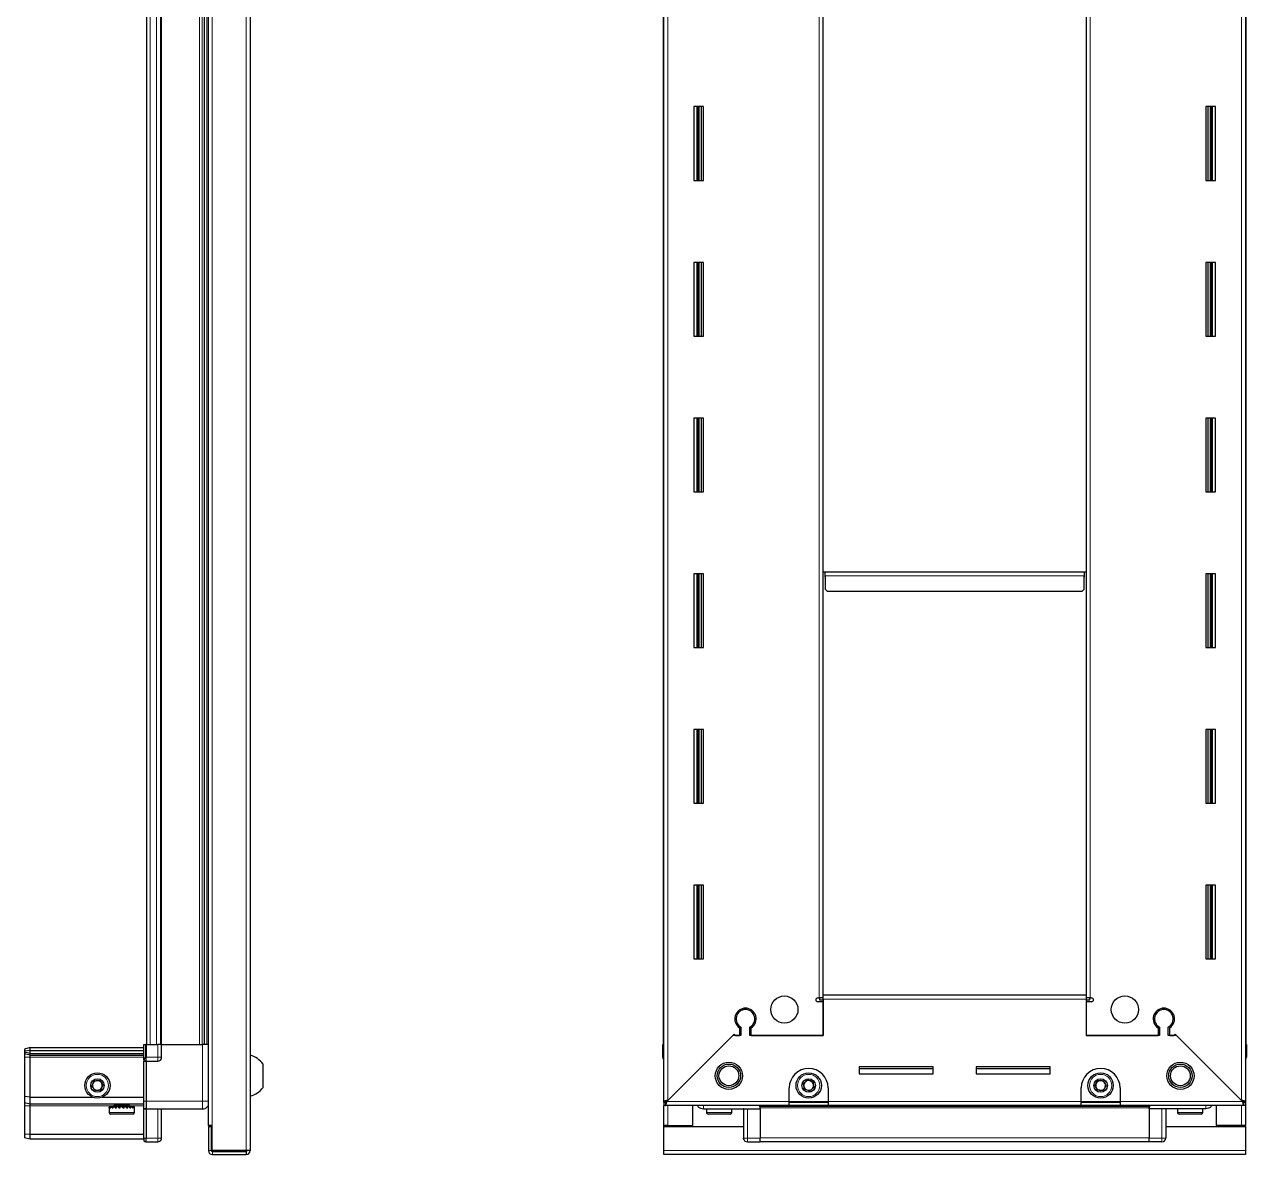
# Model space of a CAD drawing. Header units: millimetres. Extents: x 1770 to 5037, y -1520 to 2054.
# Drawn here: x 4333 to 4961, y 683 to 1264 of the extents above; entities that cross this region are included whole.
import ezdxf

# ---------------------------------------------------------------- set-up
doc = ezdxf.new("R2010")
doc.units = ezdxf.units.MM

msp = doc.modelspace()

# ---------------------------------------------------------------- linework, layer by layer
at = {"color": 8, "linetype": 'Continuous', "lineweight": 18}
for p, q in [((4447.17, 1879.99), (4447.17, 685.19)), ((4429.77, 1867.09), (4429.77, 698.09)), ((4663.85, 1854.24), (4663.85, 710.94)), ((4958.65, 710.94), (4958.65, 1854.24)), ((4397.92, 1825.59), (4397.92, 739.59)), ((4401.12, 1825.59), (4401.12, 739.59)), ((4403.77, 1825.59), (4403.77, 739.59)), ((4423.17, 739.59), (4423.17, 1825.59)), ((4424.59, 1825.59), (4424.59, 739.59)), ((4427.03, 739.59), (4427.03, 1825.59)), ((4741.65, 763.59), (4741.65, 1801.59)), ((4880.85, 1801.59), (4880.85, 763.59)), ((4678.75, 1221.59), (4678.75, 1183.59)), ((4679.98, 1221.59), (4679.98, 1183.59)), ((4942.51, 1183.59), (4942.51, 1221.59)), ((4943.75, 1183.59), (4943.75, 1221.59)), ((4678.75, 1141.59), (4678.75, 1103.59)), ((4679.98, 1141.59), (4679.98, 1103.59)), ((4942.51, 1103.59), (4942.51, 1141.59)), ((4943.75, 1103.59), (4943.75, 1141.59)), ((4678.75, 1061.59), (4678.75, 1023.59)), ((4679.98, 1061.59), (4679.98, 1023.59)), ((4942.51, 1023.59), (4942.51, 1061.59)), ((4943.75, 1023.59), (4943.75, 1061.59)), ((4678.75, 981.59), (4678.75, 943.59)), ((4679.98, 981.59), (4679.98, 943.59)), ((4744.75, 980.49), (4877.75, 980.49)), ((4942.51, 943.59), (4942.51, 981.59)), ((4943.75, 943.59), (4943.75, 981.59)), ((4678.75, 901.59), (4678.75, 863.59)), ((4679.98, 901.59), (4679.98, 863.59)), ((4942.51, 863.59), (4942.51, 901.59)), ((4943.75, 863.59), (4943.75, 901.59)), ((4678.75, 821.59), (4678.75, 783.59)), ((4679.98, 821.59), (4679.98, 783.59)), ((4942.51, 783.59), (4942.51, 821.59)), ((4943.75, 783.59), (4943.75, 821.59)), ((4878.75, 762.99), (4743.75, 762.99)), ((4395.77, 739.59), (4395.44, 739.59)), ((4401.77, 739.59), (4401.77, 733.09)), ((4424.77, 739.59), (4424.77, 710.59)), ((4336.27, 733.09), (4333.27, 733.09)), ((4336.27, 733.09), (4394.57, 733.09)), ((4395.77, 730.89), (4394.57, 730.89)), ((4395.77, 733.09), (4395.44, 733.09)), ((4395.77, 733.09), (4401.77, 733.09)), ((4403.77, 733.09), (4401.77, 733.09)), ((4401.77, 733.09), (4401.77, 731.09)), ((4661.75, 733.09), (4661.25, 733.09)), ((4960.75, 733.09), (4961.25, 733.09)), ((4395.77, 710.59), (4394.57, 710.59)), ((4395.77, 710.59), (4424.77, 710.59)), ((4663.35, 710.44), (4726.25, 710.44)), ((4746.25, 710.44), (4726.25, 710.44)), ((4746.25, 710.44), (4876.25, 710.44)), ((4896.25, 710.44), (4876.25, 710.44)), ((4896.25, 710.44), (4959.15, 710.44)), ((4333.27, 708.09), (4336.27, 708.09)), ((4336.27, 708.09), (4379.27, 708.09)), ((4389.77, 704.69), (4376.77, 704.69)), ((4387.27, 708.09), (4394.57, 708.09)), ((4395.77, 706.39), (4394.57, 706.39)), ((4401.77, 706.59), (4401.77, 691.59)), ((4663.85, 698.09), (4663.85, 708.34)), ((4688.05, 704.69), (4683.75, 704.69)), ((4696.75, 704.69), (4688.05, 704.69)), ((4704.75, 691.59), (4704.75, 706.59)), ((4711.25, 708.33), (4911.25, 708.33)), ((4711.25, 707.09), (4911.25, 707.09)), ((4917.75, 691.59), (4917.75, 706.59)), ((4933.72, 704.69), (4925.75, 704.69)), ((4938.75, 704.69), (4933.72, 704.69)), ((4958.65, 708.34), (4958.65, 698.09)), ((4663.85, 697.59), (4663.85, 698.09)), ((4958.65, 698.09), (4958.65, 697.59)), ((4395.77, 691.59), (4394.57, 691.59)), ((4395.77, 691.59), (4401.77, 691.59)), ((4401.77, 691.59), (4403.77, 691.59)), ((4401.77, 691.59), (4401.77, 689.59)), ((4702.75, 691.59), (4704.75, 691.59)), ((4704.75, 689.59), (4704.75, 691.59)), ((4711.25, 691.59), (4704.75, 691.59)), ((4711.25, 691.74), (4911.25, 691.74)), ((4911.25, 691.59), (4917.75, 691.59)), ((4919.75, 691.59), (4917.75, 691.59)), ((4917.75, 689.59), (4917.75, 691.59)), ((4429.27, 685.19), (4427.77, 685.19)), ((4429.87, 684.59), (4429.87, 683.09)), ((4960.75, 685.19), (4661.75, 685.19))]:
    msp.add_line(p, q, dxfattribs=at)
at = {"color": 7, "linetype": 'Continuous', "lineweight": 25}
for p, q in [((4449.27, 1879.99), (4449.27, 685.19)), ((4427.67, 1867.09), (4427.67, 698.09)), ((4661.75, 710.34), (4661.75, 1854.84)), ((4960.75, 1854.84), (4960.75, 710.34)), ((4395.92, 1825.59), (4395.92, 739.59)), ((4403.12, 1825.59), (4403.12, 739.59)), ((4425.79, 739.59), (4425.79, 1825.59)), ((4425.83, 739.59), (4425.83, 1825.59)), ((4427.62, 1825.59), (4427.62, 739.59)), ((4661.4, 1825.59), (4661.4, 739.59)), ((4961.1, 739.59), (4961.1, 1825.59)), ((4743.75, 765.09), (4743.75, 1800.09)), ((4878.75, 1800.09), (4878.75, 765.09)), ((4682.25, 1221.59), (4677.25, 1221.59)), ((4677.25, 1221.59), (4677.25, 1183.59)), ((4679.4, 1183.59), (4679.4, 1221.59)), ((4681.19, 1183.59), (4681.19, 1221.59)), ((4681.22, 1183.59), (4681.22, 1221.59)), ((4682.25, 1183.59), (4682.25, 1221.59)), ((4940.25, 1221.59), (4940.25, 1183.59)), ((4945.25, 1221.59), (4940.25, 1221.59)), ((4941.27, 1221.59), (4941.27, 1183.59)), ((4941.3, 1221.59), (4941.3, 1183.59)), ((4943.1, 1221.59), (4943.1, 1183.59)), ((4945.25, 1183.59), (4945.25, 1221.59)), ((4677.25, 1183.59), (4682.25, 1183.59)), ((4940.25, 1183.59), (4945.25, 1183.59)), ((4682.25, 1141.59), (4677.25, 1141.59)), ((4677.25, 1141.59), (4677.25, 1103.59)), ((4679.4, 1103.59), (4679.4, 1141.59)), ((4681.19, 1103.59), (4681.19, 1141.59)), ((4681.22, 1103.59), (4681.22, 1141.59)), ((4682.25, 1103.59), (4682.25, 1141.59)), ((4940.25, 1141.59), (4940.25, 1103.59)), ((4945.25, 1141.59), (4940.25, 1141.59)), ((4941.27, 1141.59), (4941.27, 1103.59)), ((4941.3, 1141.59), (4941.3, 1103.59)), ((4943.1, 1141.59), (4943.1, 1103.59)), ((4945.25, 1103.59), (4945.25, 1141.59)), ((4677.25, 1103.59), (4682.25, 1103.59)), ((4940.25, 1103.59), (4945.25, 1103.59)), ((4682.25, 1061.59), (4677.25, 1061.59)), ((4677.25, 1061.59), (4677.25, 1023.59)), ((4679.4, 1023.59), (4679.4, 1061.59)), ((4681.19, 1023.59), (4681.19, 1061.59)), ((4681.22, 1023.59), (4681.22, 1061.59)), ((4682.25, 1023.59), (4682.25, 1061.59)), ((4940.25, 1061.59), (4940.25, 1023.59)), ((4945.25, 1061.59), (4940.25, 1061.59)), ((4941.27, 1061.59), (4941.27, 1023.59)), ((4941.3, 1061.59), (4941.3, 1023.59)), ((4943.1, 1061.59), (4943.1, 1023.59)), ((4945.25, 1023.59), (4945.25, 1061.59)), ((4677.25, 1023.59), (4682.25, 1023.59)), ((4940.25, 1023.59), (4945.25, 1023.59)), ((4682.25, 981.59), (4677.25, 981.59)), ((4677.25, 981.59), (4677.25, 943.59)), ((4679.4, 943.59), (4679.4, 981.59)), ((4681.19, 943.59), (4681.19, 981.59)), ((4681.22, 943.59), (4681.22, 981.59)), ((4682.25, 943.59), (4682.25, 981.59)), ((4743.75, 982.59), (4744.5, 982.59)), ((4744.5, 982.59), (4744.5, 979.74)), ((4744.5, 979.74), (4744.75, 979.74)), ((4744.75, 982.59), (4877.75, 982.59)), ((4744.75, 980.49), (4744.75, 982.59)), ((4744.75, 980.49), (4744.75, 973.59)), ((4877.75, 982.59), (4877.75, 980.49)), ((4877.75, 973.59), (4877.75, 980.49)), ((4877.75, 979.74), (4878, 979.74)), ((4878, 979.74), (4878, 982.59)), ((4878, 982.59), (4878.75, 982.59)), ((4940.25, 981.59), (4940.25, 943.59)), ((4945.25, 981.59), (4940.25, 981.59)), ((4941.27, 981.59), (4941.27, 943.59)), ((4941.3, 981.59), (4941.3, 943.59)), ((4943.1, 981.59), (4943.1, 943.59)), ((4945.25, 943.59), (4945.25, 981.59)), ((4744.75, 973.59), (4745.75, 972.59)), ((4876.75, 972.59), (4877.75, 973.59)), ((4745.75, 972.59), (4876.75, 972.59)), ((4677.25, 943.59), (4682.25, 943.59)), ((4940.25, 943.59), (4945.25, 943.59)), ((4682.25, 901.59), (4677.25, 901.59)), ((4677.25, 901.59), (4677.25, 863.59)), ((4679.4, 863.59), (4679.4, 901.59)), ((4681.19, 863.59), (4681.19, 901.59)), ((4681.22, 863.59), (4681.22, 901.59)), ((4682.25, 863.59), (4682.25, 901.59)), ((4940.25, 901.59), (4940.25, 863.59)), ((4945.25, 901.59), (4940.25, 901.59)), ((4941.27, 901.59), (4941.27, 863.59)), ((4941.3, 901.59), (4941.3, 863.59)), ((4943.1, 901.59), (4943.1, 863.59)), ((4945.25, 863.59), (4945.25, 901.59)), ((4677.25, 863.59), (4682.25, 863.59)), ((4940.25, 863.59), (4945.25, 863.59)), ((4682.25, 821.59), (4677.25, 821.59)), ((4677.25, 821.59), (4677.25, 783.59)), ((4679.4, 783.59), (4679.4, 821.59)), ((4681.19, 783.59), (4681.19, 821.59)), ((4681.22, 783.59), (4681.22, 821.59)), ((4682.25, 783.59), (4682.25, 821.59)), ((4940.25, 821.59), (4940.25, 783.59)), ((4945.25, 821.59), (4940.25, 821.59)), ((4941.27, 821.59), (4941.27, 783.59)), ((4941.3, 821.59), (4941.3, 783.59)), ((4943.1, 821.59), (4943.1, 783.59)), ((4945.25, 783.59), (4945.25, 821.59)), ((4677.25, 783.59), (4682.25, 783.59)), ((4940.25, 783.59), (4945.25, 783.59)), ((4740.9, 763.59), (4741.65, 763.59)), ((4743.75, 761.59), (4740.9, 761.59)), ((4743.75, 763.59), (4741.65, 763.59)), ((4741.75, 763.59), (4741.75, 762.59)), ((4741.75, 762.59), (4743.75, 762.59)), ((4743.75, 762.99), (4743.75, 765.09)), ((4743.75, 765.09), (4878.75, 765.09)), ((4743.75, 762.99), (4743.75, 744.34)), ((4743.75, 744.34), (4743.75, 761.59)), ((4878.75, 765.09), (4878.75, 762.99)), ((4880.85, 763.59), (4878.75, 763.59)), ((4878.75, 762.99), (4878.75, 744.34)), ((4878.75, 762.59), (4880.75, 762.59)), ((4878.75, 761.59), (4878.75, 744.34)), ((4881.6, 761.59), (4878.75, 761.59)), ((4880.75, 762.59), (4880.75, 763.59)), ((4880.85, 763.59), (4881.6, 763.59)), ((4701.75, 757.97), (4701.75, 757.21)), ((4920.75, 757.97), (4920.75, 757.21)), ((4700.75, 748.23), (4700.75, 744.34)), ((4701.45, 748.63), (4701.45, 744.34)), ((4706.05, 744.34), (4706.05, 748.63)), ((4706.75, 744.34), (4706.75, 748.23)), ((4915.75, 748.23), (4915.75, 744.34)), ((4916.45, 748.63), (4916.45, 744.34)), ((4921.05, 744.34), (4921.05, 748.63)), ((4921.75, 744.34), (4921.75, 748.23)), ((4697.25, 744.34), (4663.35, 710.44)), ((4663.85, 710.94), (4697.95, 745.04)), ((4701.45, 744.34), (4697.25, 744.34)), ((4697.95, 745.04), (4698.65, 744.34)), ((4698.65, 744.34), (4700.75, 744.34)), ((4743.75, 744.34), (4706.05, 744.34)), ((4706.75, 744.34), (4743.75, 744.34)), ((4878.75, 744.34), (4915.75, 744.34)), ((4916.45, 744.34), (4878.75, 744.34)), ((4925.25, 744.34), (4921.05, 744.34)), ((4921.75, 744.34), (4923.85, 744.34)), ((4923.85, 744.34), (4924.55, 745.04)), ((4924.55, 745.04), (4958.65, 710.94)), ((4959.15, 710.44), (4925.25, 744.34)), ((4336.27, 738.09), (4333.27, 737.29)), ((4333.27, 737.29), (4333.27, 736.14)), ((4336.27, 736.59), (4333.27, 736.14)), ((4333.27, 736.14), (4333.27, 735.64)), ((4336.27, 735.09), (4333.27, 735.64)), ((4333.27, 735.64), (4333.27, 734.9)), ((4336.27, 734.09), (4333.27, 734.9)), ((4333.27, 734.9), (4333.27, 733.09)), ((4336.27, 736.59), (4336.27, 738.09)), ((4336.27, 738.09), (4394.57, 738.09)), ((4336.27, 735.09), (4336.27, 736.59)), ((4336.27, 736.59), (4394.57, 736.59)), ((4336.27, 735.09), (4394.57, 735.09)), ((4336.27, 734.09), (4336.27, 735.09)), ((4394.57, 731.77), (4394.57, 739.59)), ((4394.57, 739.59), (4395.44, 739.59)), ((4395.44, 739.59), (4395.44, 739.59)), ((4395.44, 739.59), (4395.44, 733.09)), ((4395.77, 739.59), (4395.44, 739.59)), ((4395.77, 739.59), (4395.77, 733.09)), ((4395.77, 739.59), (4395.77, 739.59)), ((4395.77, 739.59), (4395.77, 733.09)), ((4395.77, 739.59), (4401.77, 739.59)), ((4403.77, 739.59), (4401.77, 739.59)), ((4403.77, 733.09), (4403.77, 739.59)), ((4403.77, 739.59), (4424.77, 739.59)), ((4661.25, 739.59), (4661.25, 739.59)), ((4661.25, 733.09), (4661.25, 739.59)), ((4661.25, 739.59), (4661.25, 739.59)), ((4661.25, 739.59), (4661.25, 733.09)), ((4661.75, 739.59), (4661.25, 739.59)), ((4960.75, 739.59), (4961.25, 739.59)), ((4961.25, 739.59), (4961.25, 739.59)), ((4961.25, 733.09), (4961.25, 739.59)), ((4961.25, 739.59), (4961.25, 733.09)), ((4333.27, 733.09), (4333.27, 712.93)), ((4336.27, 734.09), (4394.57, 734.09)), ((4336.27, 733.09), (4336.27, 734.09)), ((4336.27, 712.59), (4336.27, 733.09)), ((4394.57, 731.77), (4394.57, 731.09)), ((4395.77, 731.09), (4394.57, 731.09)), ((4394.57, 730.89), (4394.57, 731.09)), ((4394.57, 710.59), (4394.57, 730.89)), ((4395.77, 731.09), (4395.77, 733.09)), ((4395.77, 731.09), (4395.77, 730.89)), ((4395.77, 731.09), (4401.77, 731.09)), ((4395.77, 730.89), (4395.77, 710.59)), ((4455.87, 717.59), (4455.87, 729.59)), ((4661.75, 731.77), (4661.75, 731.77)), ((4800.25, 728.09), (4762.25, 728.09)), ((4762.25, 728.09), (4762.25, 724.59)), ((4762.25, 727.34), (4800.25, 727.34)), ((4762.25, 724.59), (4800.25, 724.59)), ((4800.25, 724.59), (4800.25, 728.09)), ((4860.25, 728.09), (4822.25, 728.09)), ((4822.25, 728.09), (4822.25, 724.59)), ((4822.25, 727.34), (4860.25, 727.34)), ((4822.25, 724.59), (4860.25, 724.59)), ((4860.25, 724.59), (4860.25, 728.09)), ((4726.25, 710.44), (4726.25, 717.34)), ((4746.25, 717.34), (4746.25, 710.44)), ((4876.25, 710.44), (4876.25, 717.34)), ((4896.25, 717.34), (4896.25, 710.44)), ((4336.27, 712.59), (4333.27, 712.93)), ((4333.27, 712.93), (4333.27, 709.9)), ((4333.27, 709.9), (4336.27, 709.09)), ((4333.27, 709.9), (4333.27, 708.09)), ((4336.27, 712.59), (4368.27, 712.59)), ((4336.27, 709.09), (4336.27, 712.59)), ((4373.27, 712.59), (4394.57, 712.59)), ((4394.57, 706.59), (4394.57, 710.59)), ((4395.77, 710.59), (4395.77, 706.59)), ((4661.75, 709.84), (4661.75, 710.34)), ((4663.25, 710.34), (4661.75, 710.34)), ((4661.75, 709.84), (4661.75, 708.34)), ((4662.75, 709.84), (4661.75, 709.84)), ((4662.75, 709.84), (4662.75, 708.34)), ((4726.25, 708.34), (4726.25, 710.44)), ((4746.25, 709.84), (4726.25, 709.84)), ((4746.25, 710.44), (4746.25, 708.34)), ((4876.25, 708.34), (4876.25, 710.44)), ((4896.25, 709.84), (4876.25, 709.84)), ((4896.25, 710.44), (4896.25, 708.34)), ((4959.25, 710.34), (4960.75, 710.34)), ((4959.75, 709.84), (4959.75, 708.34)), ((4960.75, 709.84), (4959.75, 709.84)), ((4960.75, 710.34), (4960.75, 709.84)), ((4960.75, 709.84), (4960.75, 708.34)), ((4333.27, 708.09), (4333.27, 693.75)), ((4336.27, 709.09), (4394.57, 709.09)), ((4336.27, 708.09), (4336.27, 709.09)), ((4336.27, 693.59), (4336.27, 708.09)), ((4376.77, 707.59), (4376.77, 704.69)), ((4376.79, 707.59), (4376.77, 707.59)), ((4376.79, 707.09), (4376.79, 707.59)), ((4376.89, 707.59), (4376.79, 707.59)), ((4376.79, 707.09), (4376.89, 707.09)), ((4376.89, 707.09), (4376.89, 707.59)), ((4377.26, 707.59), (4376.89, 707.59)), ((4377.26, 707.09), (4377.26, 707.59)), ((4377.58, 707.59), (4377.26, 707.59)), ((4377.26, 707.09), (4377.58, 707.09)), ((4388.97, 703.89), (4377.57, 703.89)), ((4377.58, 707.09), (4377.58, 707.59)), ((4378.32, 707.59), (4377.58, 707.59)), ((4378.32, 707.09), (4378.32, 707.59)), ((4378.83, 707.59), (4378.32, 707.59)), ((4378.32, 707.09), (4378.83, 707.09)), ((4378.83, 707.09), (4378.83, 707.59)), ((4379.86, 707.59), (4378.83, 707.59)), ((4378.87, 707.69), (4378.87, 707.59)), ((4387.67, 707.69), (4378.87, 707.69)), ((4379.27, 709.09), (4379.27, 709.06)), ((4379.27, 709.06), (4379.96, 708.58)), ((4387.27, 709.06), (4379.27, 709.06)), ((4379.96, 708.58), (4379.27, 708.09)), ((4387.27, 708.09), (4379.27, 708.09)), ((4379.86, 707.09), (4379.86, 707.59)), ((4380.51, 707.59), (4379.86, 707.59)), ((4379.86, 707.09), (4380.51, 707.09)), ((4386.58, 708.58), (4379.96, 708.58)), ((4380.51, 707.09), (4380.51, 707.59)), ((4381.74, 707.59), (4380.51, 707.59)), ((4381.74, 707.09), (4381.74, 707.59)), ((4382.23, 707.59), (4381.74, 707.59)), ((4381.74, 707.09), (4382.46, 707.09)), ((4382.23, 707.09), (4382.23, 707.59)), ((4382.46, 707.09), (4382.46, 707.59)), ((4383.76, 707.59), (4382.46, 707.59)), ((4383.76, 707.09), (4383.76, 707.59)), ((4383.76, 707.09), (4384.49, 707.09)), ((4384.1, 707.09), (4384.1, 707.59)), ((4384.49, 707.59), (4384.1, 707.59)), ((4384.49, 707.09), (4384.49, 707.59)), ((4385.74, 707.59), (4384.49, 707.59)), ((4385.74, 707.09), (4385.74, 707.59)), ((4386.41, 707.59), (4385.74, 707.59)), ((4385.74, 707.09), (4386.41, 707.09)), ((4386.41, 707.09), (4386.41, 707.59)), ((4387.48, 707.59), (4386.41, 707.59)), ((4386.58, 708.58), (4387.27, 709.06)), ((4387.27, 708.09), (4386.58, 708.58)), ((4387.27, 709.06), (4387.27, 709.09)), ((4387.48, 707.09), (4387.48, 707.59)), ((4388.01, 707.59), (4387.48, 707.59)), ((4387.48, 707.09), (4388.01, 707.09)), ((4387.67, 707.59), (4387.67, 707.69)), ((4388.01, 707.09), (4388.01, 707.59)), ((4388.8, 707.59), (4388.01, 707.59)), ((4388.8, 707.09), (4388.8, 707.59)), ((4389.15, 707.59), (4388.8, 707.59)), ((4388.8, 707.09), (4389.15, 707.09)), ((4389.15, 707.09), (4389.15, 707.59)), ((4389.59, 707.59), (4389.15, 707.59)), ((4389.59, 707.09), (4389.59, 707.59)), ((4389.72, 707.59), (4389.59, 707.59)), ((4389.59, 707.09), (4389.72, 707.09)), ((4389.72, 707.09), (4389.72, 707.59)), ((4389.77, 707.59), (4389.72, 707.59)), ((4389.77, 704.69), (4389.77, 707.59)), ((4395.77, 706.59), (4394.57, 706.59)), ((4394.57, 706.39), (4394.57, 706.59)), ((4394.57, 691.59), (4394.57, 706.39)), ((4395.77, 706.59), (4395.77, 706.39)), ((4395.77, 706.59), (4424.77, 706.59)), ((4395.77, 706.39), (4395.77, 691.59)), ((4395.77, 706.39), (4395.77, 691.59)), ((4403.77, 691.59), (4403.77, 706.59)), ((4661.75, 698.09), (4661.75, 708.34)), ((4662.75, 708.34), (4661.75, 708.34)), ((4726.25, 708.34), (4662.75, 708.34)), ((4676.75, 698.09), (4676.75, 708.34)), ((4682.25, 706.59), (4711.25, 706.59)), ((4683.75, 706.59), (4683.75, 704.69)), ((4688.32, 703.89), (4684.55, 703.89)), ((4695.95, 703.89), (4688.32, 703.89)), ((4696.75, 704.69), (4696.75, 706.59)), ((4702.75, 706.59), (4702.75, 691.59)), ((4711.25, 706.63), (4711.17, 708.34)), ((4911.25, 707.74), (4711.25, 707.74)), ((4711.25, 706.59), (4711.25, 707.09)), ((4711.25, 706.59), (4711.25, 691.59)), ((4746.25, 708.34), (4726.25, 708.34)), ((4876.25, 708.34), (4746.25, 708.34)), ((4896.25, 708.34), (4876.25, 708.34)), ((4959.75, 708.34), (4896.25, 708.34)), ((4911.32, 708.34), (4911.25, 706.63)), ((4911.25, 706.59), (4911.25, 707.09)), ((4940.25, 706.59), (4911.25, 706.59)), ((4911.25, 706.59), (4911.25, 691.59)), ((4919.75, 706.59), (4919.75, 691.59)), ((4925.75, 706.59), (4925.75, 704.69)), ((4933.54, 703.89), (4926.55, 703.89)), ((4937.95, 703.89), (4933.54, 703.89)), ((4938.75, 704.69), (4938.75, 706.59)), ((4945.75, 698.09), (4945.75, 708.34)), ((4960.75, 708.34), (4959.75, 708.34)), ((4960.75, 708.34), (4960.75, 698.09)), ((4429.77, 698.09), (4427.67, 698.09)), ((4427.77, 697.59), (4429.27, 697.59)), ((4427.77, 697.59), (4427.77, 685.19)), ((4429.27, 697.59), (4429.27, 685.19)), ((4429.77, 685.19), (4429.77, 698.09)), ((4663.85, 698.09), (4661.75, 698.09)), ((4661.75, 697.59), (4661.75, 698.09)), ((4661.75, 697.59), (4702.75, 697.59)), ((4661.75, 685.19), (4661.75, 697.59)), ((4663.25, 697.59), (4663.25, 698.09)), ((4663.85, 698.09), (4676.75, 698.09)), ((4919.75, 697.59), (4960.75, 697.59)), ((4958.65, 698.09), (4945.75, 698.09)), ((4960.75, 698.09), (4958.65, 698.09)), ((4959.25, 697.59), (4959.25, 698.09)), ((4960.75, 697.59), (4960.75, 698.09)), ((4960.75, 697.59), (4960.75, 685.19)), ((4333.27, 693.75), (4336.27, 693.59)), ((4333.27, 693.75), (4333.27, 691.9)), ((4333.27, 691.9), (4336.27, 691.09)), ((4336.27, 693.59), (4394.57, 693.59)), ((4336.27, 691.09), (4336.27, 693.59)), ((4336.27, 691.09), (4394.57, 691.09)), ((4394.57, 691.59), (4394.57, 690.09)), ((4395.77, 689.59), (4395.77, 691.59)), ((4702.75, 691.59), (4702.75, 691.59)), ((4711.25, 689.59), (4711.25, 691.59)), ((4911.25, 689.59), (4911.25, 691.59)), ((4394.57, 690.09), (4395.44, 689.59)), ((4395.77, 689.59), (4395.44, 689.59)), ((4395.77, 689.59), (4401.77, 689.59)), ((4447.17, 685.19), (4429.77, 685.19)), ((4429.87, 684.59), (4447.17, 684.59)), ((4449.27, 685.19), (4447.17, 685.19)), ((4447.17, 684.59), (4447.17, 683.09)), ((4661.75, 683.09), (4661.75, 685.19)), ((4704.75, 689.59), (4711.25, 689.59)), ((4704.75, 689.59), (4711.25, 689.59)), ((4711.25, 689.74), (4911.25, 689.74)), ((4711.25, 689.59), (4711.25, 689.59)), ((4911.25, 689.59), (4911.25, 689.59)), ((4917.75, 689.59), (4911.25, 689.59)), ((4911.25, 689.59), (4911.25, 689.59)), ((4917.75, 689.59), (4911.25, 689.59)), ((4919.07, 690.09), (4919.07, 690.09)), ((4960.75, 685.19), (4960.75, 683.09)), ((4429.87, 683.09), (4447.17, 683.09)), ((4960.75, 683.09), (4661.75, 683.09))]:
    msp.add_line(p, q, dxfattribs=at)
at = {"color": 7, "linetype": 'Continuous', "lineweight": 25, "flags": 128}
msp.add_lwpolyline([(4702.89, 690.84), (4702.79, 691.2), (4702.75, 691.59)], dxfattribs=at)
at = {"color": 7, "linetype": 'Continuous', "lineweight": 25}
for centre, radius in [((4723.75, 757.59), 7), ((4898.75, 757.59), 7), ((4695.25, 723.59), 7), ((4695.25, 723.59), 6.03), ((4695.25, 723.59), 5.1), ((4927.25, 723.59), 7), ((4927.25, 723.59), 6.02), ((4927.25, 723.59), 5.1), ((4370.77, 718.59), 6.5), ((4736.25, 718.59), 6.5), ((4886.25, 718.59), 6.5), ((4370.77, 718.59), 3.46), ((4736.25, 718.59), 3.46), ((4886.25, 718.59), 3.46)]:
    msp.add_circle(centre, radius, dxfattribs=at)
at = {"color": 8, "linetype": 'Continuous', "lineweight": 18}
for centre in [(4370.77, 718.59), (4736.25, 718.59), (4886.25, 718.59)]:
    msp.add_circle(centre, 5.7, dxfattribs=at)
at = {"color": 7, "linetype": 'Continuous', "lineweight": 25}
for centre, radius, start, end in [((4740.9, 762.59), 1, 90, 270), ((4881.6, 762.59), 1, 270, 90), ((4703.75, 752.84), 5.5, 303.05573, 236.94427), ((4703.75, 752.84), 4.8, 298.63099, 241.36901), ((4918.75, 752.84), 5.5, 303.05573, 236.94427), ((4918.75, 752.84), 4.8, 298.63099, 241.36901), ((4401.77, 733.09), 2, 270, 0), ((4446.25, 722.57), 11.91, 36.1266, 75.29965), ((4663.25, 733.09), 2, 180, 199.56674), ((4663.25, 733.09), 2, 180, 221.39416), ((4663.25, 733.09), 2, 213.78451, 221.40962), ((4959.25, 733.09), 2, 318.59038, 0), ((4736.25, 717.34), 10, 90, 180), ((4736.25, 717.34), 10, 0, 90), ((4886.25, 717.34), 10, 90, 180), ((4886.25, 717.34), 10, 0, 90), ((4370.77, 718.59), 2.5, 155.91157, 215.91157), ((4370.77, 718.59), 2.5, 95.91157, 155.91157), ((4370.77, 718.59), 2.5, 215.91157, 275.91157), ((4370.77, 718.59), 2.5, 35.91157, 95.91157), ((4370.77, 718.59), 2.5, 275.91157, 335.91157), ((4370.77, 718.59), 2.5, 335.91157, 35.91157), ((4446.25, 724.62), 11.91, 284.70035, 323.8734), ((4736.25, 718.59), 2.5, 127.47401, 187.47401), ((4736.25, 718.59), 2.5, 187.47401, 247.47401), ((4736.25, 718.59), 2.5, 67.47401, 127.47401), ((4736.25, 718.59), 2.5, 247.47401, 307.47401), ((4736.25, 718.59), 2.5, 7.47401, 67.47401), ((4736.25, 718.59), 2.5, 307.47401, 7.47401), ((4886.25, 718.59), 2.5, 147.04236, 207.04236), ((4886.25, 718.59), 2.5, 207.04236, 267.04236), ((4886.25, 718.59), 2.5, 87.04236, 147.04236), ((4886.25, 718.59), 2.5, 267.04236, 327.04236), ((4886.25, 718.59), 2.5, 27.04236, 87.04236), ((4886.25, 718.59), 2.5, 327.04236, 27.04236), ((4377.57, 704.69), 0.8, 180, 270), ((4378.87, 708.09), 0.4, 270, 360), ((4387.67, 708.09), 0.4, 180, 270), ((4388.97, 704.69), 0.8, 270, 0), ((4684.55, 704.69), 0.8, 180, 270), ((4695.95, 704.69), 0.8, 270, 360), ((4702.55, 706.39), 0.2, 0, 90), ((4919.95, 706.39), 0.2, 90, 180), ((4926.55, 704.69), 0.8, 180, 270), ((4937.95, 704.69), 0.8, 270, 0), ((4401.77, 691.59), 2, 270, 0), ((4704.75, 691.59), 2, 180, 270), ((4917.75, 691.59), 2, 270, 0), ((4429.87, 685.19), 2.1, 180, 270), ((4429.87, 685.19), 0.6, 180, 270), ((4447.17, 685.19), 2.1, 270, 0), ((4447.17, 685.19), 0.6, 270, 0)]:
    msp.add_arc(centre, radius, start, end, dxfattribs=at)
msp.add_ellipse((4391.97, 733.09), major_axis=(3.46, 0), ratio=0.57735, start_param=5.560451, end_param=6.283185, dxfattribs=at)
for points, knots in [([(4427.62, 739.59), (4427.58, 739.59), (4427.36, 739.59), (4426.64, 739.59), (4425.68, 739.59), (4425.03, 739.59), (4424.77, 739.59)], [0, 0, 0, 0, 0.071707, 0.420979, 0.770251, 1, 1, 1, 1]), ([(4367.9, 718.3), (4368.11, 718.77), (4368.5, 719.65), (4368.89, 720.52), (4369.08, 720.93)], [0, 0, 0, 0, 0.5346859, 1, 1, 1, 1]), ([(4369.59, 715.96), (4369.29, 716.38), (4368.72, 717.16), (4368.16, 717.93), (4367.9, 718.3)], [0, 0, 0, 0, 0.534686, 1, 1, 1, 1]), ([(4369.08, 720.93), (4369.42, 720.97), (4370.24, 721.05), (4371.23, 721.15), (4371.82, 721.22), (4371.95, 721.23)], [0, 0, 0, 0, 0.362901, 0.866875, 1, 1, 1, 1]), ([(4372.46, 716.26), (4372.34, 716.24), (4371.74, 716.18), (4370.75, 716.08), (4369.93, 715.99), (4369.59, 715.96)], [0, 0, 0, 0, 0.133125, 0.637099, 1, 1, 1, 1]), ([(4371.95, 721.23), (4372.25, 720.81), (4372.82, 720.03), (4373.38, 719.25), (4373.64, 718.89)], [0, 0, 0, 0, 0.534686, 1, 1, 1, 1]), ([(4373.64, 718.89), (4373.43, 718.42), (4373.04, 717.54), (4372.64, 716.66), (4372.46, 716.26)], [0, 0, 0, 0, 0.534686, 1, 1, 1, 1]), ([(4733.58, 719.7), (4733.68, 719.78), (4734.15, 720.14), (4734.94, 720.75), (4735.6, 721.25), (4735.87, 721.46)], [0, 0, 0, 0, 0.133125, 0.637099, 1, 1, 1, 1]), ([(4733.96, 716.84), (4733.89, 717.35), (4733.76, 718.31), (4733.64, 719.26), (4733.58, 719.7)], [0, 0, 0, 0, 0.534686, 1, 1, 1, 1]), ([(4736.62, 715.73), (4736.15, 715.93), (4735.25, 716.3), (4734.37, 716.67), (4733.96, 716.84)], [0, 0, 0, 0, 0.534686, 1, 1, 1, 1]), ([(4735.87, 721.46), (4736.35, 721.26), (4737.24, 720.89), (4738.13, 720.52), (4738.54, 720.35)], [0, 0, 0, 0, 0.534686, 1, 1, 1, 1]), ([(4738.91, 717.49), (4738.64, 717.28), (4737.99, 716.78), (4737.2, 716.17), (4736.72, 715.81), (4736.62, 715.73)], [0, 0, 0, 0, 0.362901, 0.866875, 1, 1, 1, 1]), ([(4738.54, 720.35), (4738.6, 719.84), (4738.73, 718.88), (4738.86, 717.93), (4738.91, 717.49)], [0, 0, 0, 0, 0.534686, 1, 1, 1, 1]), ([(4883.36, 718.74), (4883.64, 719.18), (4884.17, 719.98), (4884.69, 720.79), (4884.93, 721.16)], [0, 0, 0, 0, 0.534686, 1, 1, 1, 1]), ([(4884.68, 716.17), (4884.44, 716.63), (4884, 717.49), (4883.57, 718.34), (4883.36, 718.74)], [0, 0, 0, 0, 0.534686, 1, 1, 1, 1]), ([(4887.56, 716.02), (4887.22, 716.04), (4886.39, 716.08), (4885.4, 716.13), (4884.8, 716.16), (4884.68, 716.17)], [0, 0, 0, 0, 0.362901, 0.866875, 1, 1, 1, 1]), ([(4884.93, 721.16), (4885.06, 721.16), (4885.66, 721.13), (4886.65, 721.08), (4887.47, 721.03), (4887.82, 721.02)], [0, 0, 0, 0, 0.133125, 0.637099, 1, 1, 1, 1]), ([(4889.13, 718.44), (4888.85, 718.01), (4888.32, 717.2), (4887.8, 716.4), (4887.56, 716.02)], [0, 0, 0, 0, 0.534686, 1, 1, 1, 1]), ([(4887.82, 721.02), (4888.05, 720.56), (4888.49, 719.7), (4888.93, 718.84), (4889.13, 718.44)], [0, 0, 0, 0, 0.534686, 1, 1, 1, 1]), ([(4663.85, 710.94), (4663.59, 710.9), (4663.1, 710.81), (4662.46, 710.67), (4661.99, 710.54), (4661.77, 710.43), (4661.75, 710.37), (4661.75, 710.34)], [0, 0, 0, 0, 0.2302553, 0.4485219, 0.6667858, 0.8850496, 1, 1, 1, 1]), ([(4662.75, 708.34), (4662.79, 708.37), (4662.88, 708.42), (4663.02, 708.82), (4663.15, 709.37), (4663.26, 709.95), (4663.32, 710.32), (4663.35, 710.44)], [0, 0, 0, 0, 0.230255, 0.448522, 0.666786, 0.88505, 1, 1, 1, 1]), ([(4960.75, 710.34), (4960.72, 710.39), (4960.67, 710.48), (4960.27, 710.61), (4959.72, 710.74), (4959.14, 710.85), (4958.77, 710.92), (4958.65, 710.94)], [0, 0, 0, 0, 0.230255, 0.448522, 0.666786, 0.88505, 1, 1, 1, 1]), ([(4959.15, 710.44), (4959.19, 710.19), (4959.28, 709.7), (4959.42, 709.06), (4959.55, 708.59), (4959.66, 708.37), (4959.72, 708.35), (4959.75, 708.34)], [0, 0, 0, 0, 0.230255, 0.448522, 0.666786, 0.88505, 1, 1, 1, 1]), ([(4424.77, 706.59), (4425.21, 706.64), (4425.89, 706.71), (4426.7, 707.15), (4427.26, 707.59), (4427.53, 707.96), (4427.67, 708.14)], [0, 0, 0, 0, 0.384298, 0.591173, 0.802437, 1, 1, 1, 1]), ([(4679.03, 708.34), (4679.15, 708.14), (4679.54, 707.49), (4680.69, 706.78), (4681.73, 706.66), (4682.25, 706.59)], [0, 0, 0, 0, 0.18225, 0.591125, 1, 1, 1, 1]), ([(4711.25, 706.59), (4711.25, 706.63), (4711.25, 706.71), (4711.25, 707.33), (4711.25, 707.89), (4711.25, 708.26), (4711.25, 708.27)], [0, 0, 0, 0, 0.3302672, 0.6605344, 0.9908016, 1, 1, 1, 1]), ([(4911.25, 706.59), (4911.25, 706.63), (4911.25, 706.71), (4911.25, 707.33), (4911.25, 707.89), (4911.25, 708.26), (4911.25, 708.27)], [0, 0, 0, 0, 0.330267, 0.660534, 0.990802, 1, 1, 1, 1]), ([(4943.46, 708.34), (4943.34, 708.14), (4942.95, 707.49), (4941.8, 706.78), (4940.76, 706.66), (4940.25, 706.59)], [0, 0, 0, 0, 0.18225, 0.591125, 1, 1, 1, 1])]:
    msp.add_open_spline(points, degree=3, knots=knots, dxfattribs=at)
at = {"color": 8, "linetype": 'Continuous', "lineweight": 18}
for points, knots in [([(4424.77, 710.59), (4425.21, 710.59), (4425.89, 710.59), (4426.7, 710.59), (4427.26, 710.59), (4427.53, 710.59), (4427.67, 710.59)], [0, 0, 0, 0, 0.384298, 0.591173, 0.802437, 1, 1, 1, 1]), ([(4682.25, 706.59), (4682.25, 706.64), (4682.25, 706.71), (4682.25, 707.15), (4682.25, 707.6), (4682.25, 708.02), (4682.25, 708.29), (4682.25, 708.34)], [0, 0, 0, 0, 0.359753, 0.553414, 0.751185, 0.948956, 1, 1, 1, 1]), ([(4940.25, 706.59), (4940.25, 706.64), (4940.25, 706.71), (4940.25, 707.15), (4940.25, 707.6), (4940.25, 708.02), (4940.25, 708.29), (4940.25, 708.34)], [0, 0, 0, 0, 0.359753, 0.553414, 0.751185, 0.948956, 1, 1, 1, 1])]:
    msp.add_open_spline(points, degree=3, knots=knots, dxfattribs=at)
msp.add_open_spline([(4424.77, 710.59), (4424.77, 710.07), (4424.77, 709.02), (4424.77, 707.7), (4424.77, 706.77), (4424.77, 706.65), (4424.77, 706.59)], degree=3, dxfattribs=at)
at = {"color": 7, "linetype": 'Continuous', "lineweight": 25}
for points in [[(4662.75, 709.84), (4662.8, 709.85), (4662.9, 709.87), (4663.05, 710.01), (4663.2, 710.21), (4663.3, 710.36), (4663.35, 710.44)], [(4663.85, 710.94), (4663.77, 710.89), (4663.61, 710.79), (4663.41, 710.64), (4663.27, 710.49), (4663.26, 710.39), (4663.25, 710.34)], [(4959.25, 710.34), (4959.24, 710.39), (4959.22, 710.49), (4959.08, 710.64), (4958.88, 710.79), (4958.73, 710.89), (4958.65, 710.94)], [(4959.15, 710.44), (4959.2, 710.36), (4959.3, 710.21), (4959.45, 710.01), (4959.6, 709.87), (4959.7, 709.85), (4959.75, 709.84)]]:
    msp.add_open_spline(points, degree=3, dxfattribs=at)

doc.saveas('drawing.dxf')
